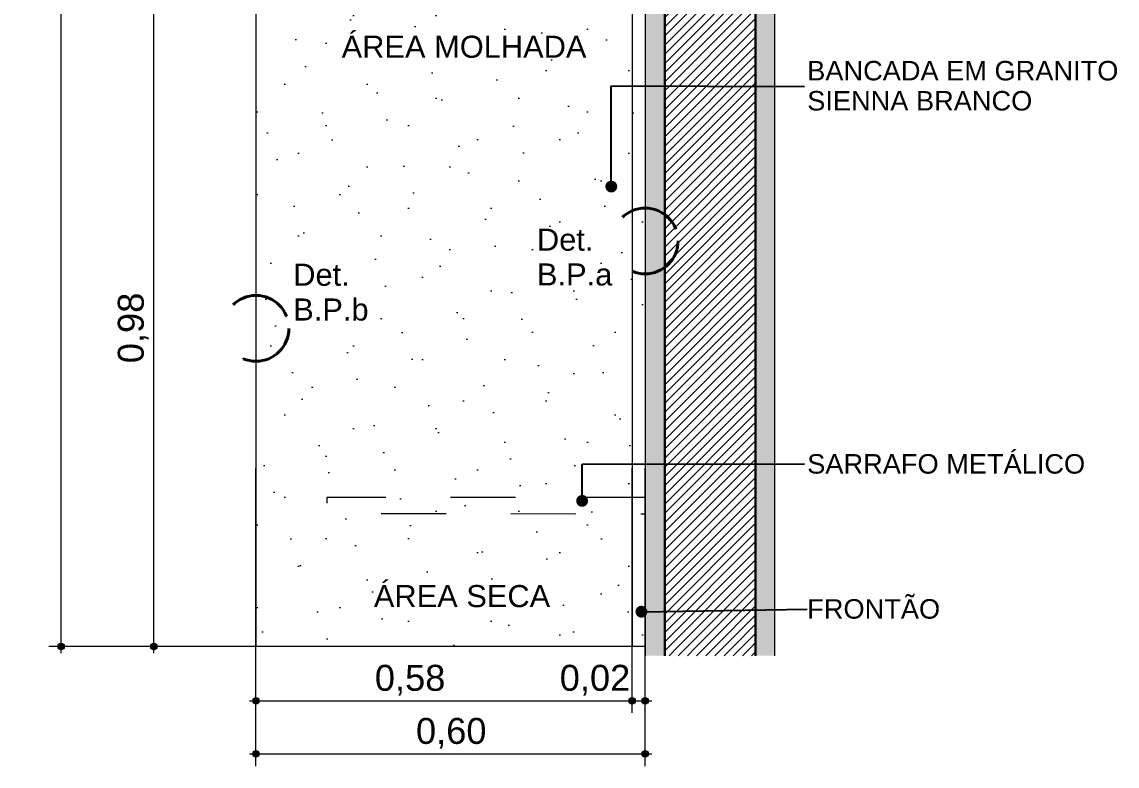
# Model space of a CAD drawing. Header units: metres. Extents: x -1.1 to 45.1, y -1 to 1.8.
# Drawn here: x 25.228 to 26.916, y -0.992 to 0.155 of the extents above; entities that cross this region are included whole.
import ezdxf

# ---------------------------------------------------------------- set-up
doc = ezdxf.new("R2010")
doc.units = ezdxf.units.M
doc.header["$MEASUREMENT"] = 0
doc.linetypes.add('Dashed', pattern=[0.028, 0.018, -0.01])
doc.linetypes.add('Double Dashed', pattern=[0.0325, 0.02, -0.005, 0.0025, -0.005])
for name, color, linetype, lineweight, true_color in [('0_Caneta_No__12', 7, 'Continuous', 0, 0x030303), ('COTAS DETALHAMENTO.EXEC_Caneta_No__27', 7, 'Continuous', 0, 0xbd2d17), ('COTAS DETALHAMENTO.EXEC_Caneta_No__97', 7, 'Continuous', 13, 0x6b6b6b), ('INSTALAÇÕES - GASES_ HIDR_Caneta_No__24', 7, 'Continuous', 40, 0x851f10), ('LOUCAS-METAIS.ARQ_Caneta_No__13', 7, 'Continuous', 0, 0xaaaaaa), ('LOUCAS-METAIS.ARQ_Caneta_No__16', 7, 'Continuous', 0, 0xc9c9c9), ('NOTAS - REVESTIMENTOS.EXEC_Caneta_No__24', 7, 'Continuous', 40, 0x851f10)]:
    doc.layers.add(name, color=color, linetype=linetype, lineweight=lineweight, true_color=true_color)
doc.layers.add('COTAS DETALHAMENTO.EXEC', color=7, linetype='Continuous')
for name, color, linetype, lineweight in [('COTAS DETALHAMENTO.EXEC_Caneta_No__99', 7, 'Continuous', 20), ('PAREDE CONSTRUIR_Caneta_No__241', 7, 'Continuous', 13), ('PAREDE CONSTRUIR_Caneta_No__3', 7, 'Continuous', 30), ('PAREDE CONSTRUIR_Caneta_No__91', 255, 'Continuous', 0)]:
    doc.layers.add(name, color=color, linetype=linetype, lineweight=lineweight)
doc.styles.add('GENERATED_STYLE_1', font='arial.ttf')
doc.dimstyles.new('GENERATED_STYLE__20', dxfattribs={"dimtxt": 0.18, "dimasz": 0.03648, "dimexe": 0.18, "dimexo": 0.0625, "dimgap": 0, "dimtad": 0, "dimtih": 1, "dimtoh": 1, "dimdec": 4, "dimzin": 0, "dimdsep": 46, "dimcen": 0.09, "dimadec": 0, "dimazin": 0, "dimtfac": 1, "dimtdec": 4, "dimtmove": 0, "dimatfit": 3, "dimldrblk": 'ARROWHEAD_11', "dimfxl": 0, "dimtolj": 1, "dimtzin": 0, "dimarcsym": 0})
doc.dimstyles.new('GENERATED_STYLE__21', dxfattribs={"dimtxt": 0.04, "dimasz": 0.019, "dimexe": 0.18, "dimexo": 0.3585, "dimgap": 0, "dimtad": 1, "dimzin": 0, "dimdsep": 46, "dimtxsty": 'GENERATED_STYLE_1', "dimblk": 'ARROWHEAD_11', "dimblk1": 'ARROWHEAD_11', "dimblk2": 'ARROWHEAD_11', "dimcen": 0.09, "dimclrd": 256, "dimclre": 256, "dimclrt": 256, "dimadec": 0, "dimazin": 0, "dimtfac": 1, "dimtdec": 4, "dimtmove": 0, "dimatfit": 3, "dimfxl": 0, "dimtolj": 1, "dimtzin": 0, "dimarcsym": 0})
doc.dimstyles.new('GENERATED_STYLE__22', dxfattribs={"dimtxt": 0.04, "dimasz": 0.019, "dimexe": 0.18, "dimexo": 0.3585, "dimgap": 0, "dimtad": 1, "dimtih": 1, "dimtoh": 1, "dimzin": 0, "dimdsep": 46, "dimtxsty": 'GENERATED_STYLE_1', "dimblk": 'ARROWHEAD_11', "dimblk1": 'ARROWHEAD_11', "dimblk2": 'ARROWHEAD_11', "dimcen": 0.09, "dimclrd": 256, "dimclre": 256, "dimclrt": 256, "dimadec": 0, "dimazin": 0, "dimtfac": 1, "dimtdec": 4, "dimtmove": 0, "dimatfit": 3, "dimfxl": 0, "dimtolj": 1, "dimtzin": 0, "dimarcsym": 0})
pattern_1 = [(45, (25.972088, 0.07086), (-0.00707107, 0.00707107), [])]
pattern_2 = [(45, (25.97209, 0.27086), (-0.0636396, 0.0636396), [0, -0.06, 0, -0.09]), (110, (26.17209, 0.27086), (0.0845723, 0.030782), [0, -0.044, 0, -0.076])]

# ---------------------------------------------------------------- blocks, each defined once
blk = doc.blocks.new('*D149', base_point=(25.9721, 0.0709))
at = {"layer": 'COTAS DETALHAMENTO.EXEC_Caneta_No__27', "linetype": 'Continuous', "lineweight": 0, "true_color": 0xbd2d17}
for points in [[(25.4258, 0.1724), (25.4262, 0.1704), (25.4273, 0.1688), (25.4289, 0.1677), (25.4308, 0.1674), (25.4327, 0.1677), (25.4343, 0.1688), (25.4354, 0.1704), (25.4358, 0.1724), (25.4354, 0.1743), (25.4343, 0.1759), (25.4327, 0.177), (25.4308, 0.1774), (25.4289, 0.177), (25.4273, 0.1759), (25.4262, 0.1743)], [(25.4258, -0.8076), (25.4262, -0.8096), (25.4273, -0.8112), (25.4289, -0.8123), (25.4308, -0.8126), (25.4327, -0.8123), (25.4343, -0.8112), (25.4354, -0.8096), (25.4358, -0.8076), (25.4354, -0.8057), (25.4343, -0.8041), (25.4327, -0.803), (25.4308, -0.8026), (25.4289, -0.803), (25.4273, -0.8041), (25.4262, -0.8057)]]:
    blk.add_hatch(color=22, dxfattribs=at).paths.add_polyline_path(points)
at = {"layer": 'COTAS DETALHAMENTO.EXEC_Caneta_No__27', "color": 22, "linetype": 'Continuous', "lineweight": 0, "true_color": 0xbd2d17}
for p, q in [((25.4258, 0.1724), (25.412, 0.1724)), ((25.7893, 0.1724), (25.4358, 0.1724)), ((25.4308, -0.8026), (25.4308, 0.1674)), ((25.4258, -0.8076), (25.412, -0.8076)), ((25.7893, -0.8076), (25.4358, -0.8076)), ((25.4308, -0.8176), (25.4308, -0.8126))]:
    blk.add_line(p, q, dxfattribs=at)
for centre in [(25.4308, 0.1724), (25.4308, -0.8076)]:
    blk.add_circle(centre, 0.005, dxfattribs=at)
at = {"layer": 'COTAS DETALHAMENTO.EXEC_Caneta_No__27', "color": 22, "lineweight": 0, "true_color": 0xbd2d17, "insert": (25.4228, -0.371), "char_height": 0.04, "attachment_point": 7, "rotation": 90, "style": 'GENERATED_STYLE_1'}
blk.add_mtext('\\A1;{\\pql;\\fArial|b0|i0|c0|p0;\\W1.000000;0,98}', dxfattribs=at)
blk = doc.blocks.new('ARROWHEAD_11')
at = {"color": 0, "linetype": 'Continuous', "lineweight": 0}
blk.add_line((0, 0), (-1, 0), dxfattribs=at)
at = {"color": 0, "linetype": 'Continuous', "lineweight": 0, "const_width": 0.25, "flags": 128}
blk.add_lwpolyline([(-0.125, 0, 1), (0.125, 0, 1)], format="xyb", close=True, dxfattribs=at)
blk = doc.blocks.new('*D152', base_point=(25.9721, 0.0709))
at = {"layer": 'COTAS DETALHAMENTO.EXEC_Caneta_No__27', "linetype": 'Continuous', "lineweight": 0, "true_color": 0xbd2d17}
for points in [[(25.2831, 1.2924), (25.2834, 1.2904), (25.2845, 1.2888), (25.2861, 1.2877), (25.2881, 1.2874), (25.29, 1.2877), (25.2916, 1.2888), (25.2927, 1.2904), (25.2931, 1.2924), (25.2927, 1.2943), (25.2916, 1.2959), (25.29, 1.297), (25.2881, 1.2974), (25.2861, 1.297), (25.2845, 1.2959), (25.2834, 1.2943)], [(25.2831, -0.8076), (25.2834, -0.8096), (25.2845, -0.8112), (25.2861, -0.8123), (25.2881, -0.8126), (25.29, -0.8123), (25.2916, -0.8112), (25.2927, -0.8096), (25.2931, -0.8076), (25.2927, -0.8057), (25.2916, -0.8041), (25.29, -0.803), (25.2881, -0.8026), (25.2861, -0.803), (25.2845, -0.8041), (25.2834, -0.8057)]]:
    blk.add_hatch(color=22, dxfattribs=at).paths.add_polyline_path(points)
at = {"layer": 'COTAS DETALHAMENTO.EXEC_Caneta_No__27', "color": 22, "linetype": 'Continuous', "lineweight": 0, "true_color": 0xbd2d17}
for p, q in [((25.2881, 1.2974), (25.2881, 1.3024)), ((25.2831, 1.2924), (25.2693, 1.2924)), ((25.2881, -0.8026), (25.2881, 1.2874)), ((25.6466, 1.2924), (25.2931, 1.2924)), ((25.2831, -0.8076), (25.2693, -0.8076)), ((25.6466, -0.8076), (25.2931, -0.8076)), ((25.2881, -0.8176), (25.2881, -0.8126))]:
    blk.add_line(p, q, dxfattribs=at)
for centre in [(25.2881, 1.2924), (25.2881, -0.8076)]:
    blk.add_circle(centre, 0.005, dxfattribs=at)
at = {"layer": 'COTAS DETALHAMENTO.EXEC_Caneta_No__27', "color": 22, "lineweight": 0, "true_color": 0xbd2d17, "insert": (25.2801, 0.189), "char_height": 0.04, "attachment_point": 7, "rotation": 90, "style": 'GENERATED_STYLE_1'}
blk.add_mtext('\\A1;{\\pql;\\fArial|b0|i0|c0|p0;\\W1.000000;2,10}', dxfattribs=at)
blk = doc.blocks.new('*D157', base_point=(25.9721, 0.0709))
at = {"layer": 'COTAS DETALHAMENTO.EXEC_Caneta_No__27', "linetype": 'Continuous', "lineweight": 0, "true_color": 0xbd2d17}
for points in [[(25.5834, -0.8912), (25.5837, -0.8931), (25.5848, -0.8947), (25.5865, -0.8958), (25.5884, -0.8962), (25.5903, -0.8958), (25.5919, -0.8947), (25.593, -0.8931), (25.5934, -0.8912), (25.593, -0.8893), (25.5919, -0.8877), (25.5903, -0.8866), (25.5884, -0.8862), (25.5865, -0.8866), (25.5848, -0.8877), (25.5837, -0.8893)], [(26.1634, -0.8912), (26.1637, -0.8931), (26.1648, -0.8947), (26.1665, -0.8958), (26.1684, -0.8962), (26.1703, -0.8958), (26.1719, -0.8947), (26.173, -0.8931), (26.1734, -0.8912), (26.173, -0.8893), (26.1719, -0.8877), (26.1703, -0.8866), (26.1684, -0.8862), (26.1665, -0.8866), (26.1648, -0.8877), (26.1637, -0.8893)]]:
    blk.add_hatch(color=22, dxfattribs=at).paths.add_polyline_path(points)
at = {"layer": 'COTAS DETALHAMENTO.EXEC_Caneta_No__27', "color": 22, "linetype": 'Continuous', "lineweight": 0, "true_color": 0xbd2d17}
for p, q in [((25.5884, -0.8862), (25.5884, -0.5327)), ((26.1684, -0.8862), (26.1684, -0.5327)), ((25.5784, -0.8912), (25.5834, -0.8912)), ((25.5934, -0.8912), (26.1634, -0.8912)), ((25.5884, -0.9099), (25.5884, -0.8962)), ((26.1684, -0.9099), (26.1684, -0.8962))]:
    blk.add_line(p, q, dxfattribs=at)
for centre in [(25.5884, -0.8912), (26.1684, -0.8912)]:
    blk.add_circle(centre, 0.005, dxfattribs=at)
at = {"layer": 'COTAS DETALHAMENTO.EXEC_Caneta_No__27', "color": 22, "lineweight": 0, "true_color": 0xbd2d17, "char_height": 0.04, "attachment_point": 7, "style": 'GENERATED_STYLE_1'}
for s, insert in [('\\A1;{\\pql;\\fArial|b0|i0|c0|p0;\\W1.000000;0,58}', (25.7716, -0.8832)), ('\\A1;{\\pql;\\fArial|b0|i0|c0|p0;\\W1.000000;0,02}', (26.0566, -0.8832))]:
    blk.add_mtext(s, dxfattribs=dict(at, insert=insert))
blk = doc.blocks.new('*D158', base_point=(25.9721, 0.0709))
at = {"layer": 'COTAS DETALHAMENTO.EXEC_Caneta_No__27', "linetype": 'Continuous', "lineweight": 0, "true_color": 0xbd2d17}
for points in [[(26.1634, -0.8912), (26.1637, -0.8931), (26.1648, -0.8947), (26.1665, -0.8958), (26.1684, -0.8962), (26.1703, -0.8958), (26.1719, -0.8947), (26.173, -0.8931), (26.1734, -0.8912), (26.173, -0.8893), (26.1719, -0.8877), (26.1703, -0.8866), (26.1684, -0.8862), (26.1665, -0.8866), (26.1648, -0.8877), (26.1637, -0.8893)], [(26.1834, -0.8912), (26.1837, -0.8931), (26.1848, -0.8947), (26.1865, -0.8958), (26.1884, -0.8962), (26.1903, -0.8958), (26.1919, -0.8947), (26.193, -0.8931), (26.1934, -0.8912), (26.193, -0.8893), (26.1919, -0.8877), (26.1903, -0.8866), (26.1884, -0.8862), (26.1865, -0.8866), (26.1848, -0.8877), (26.1837, -0.8893)]]:
    blk.add_hatch(color=22, dxfattribs=at).paths.add_polyline_path(points)
at = {"layer": 'COTAS DETALHAMENTO.EXEC_Caneta_No__27', "color": 22, "linetype": 'Continuous', "lineweight": 0, "true_color": 0xbd2d17}
for p, q in [((26.1884, -0.8862), (26.1884, -0.5327)), ((26.1734, -0.8912), (26.1834, -0.8912)), ((26.1934, -0.8912), (26.1984, -0.8912)), ((26.1884, -0.9099), (26.1884, -0.8962))]:
    blk.add_line(p, q, dxfattribs=at)
blk.add_circle((26.1884, -0.8912), 0.005, dxfattribs=at)
blk = doc.blocks.new('*D159', base_point=(25.9721, 0.0709))
at = {"layer": 'COTAS DETALHAMENTO.EXEC_Caneta_No__27', "linetype": 'Continuous', "lineweight": 0, "true_color": 0xbd2d17}
for points in [[(25.5834, -0.973), (25.5837, -0.9749), (25.5848, -0.9766), (25.5865, -0.9776), (25.5884, -0.978), (25.5903, -0.9776), (25.5919, -0.9766), (25.593, -0.9749), (25.5934, -0.973), (25.593, -0.9711), (25.5919, -0.9695), (25.5903, -0.9684), (25.5884, -0.968), (25.5865, -0.9684), (25.5848, -0.9695), (25.5837, -0.9711)], [(26.1834, -0.973), (26.1837, -0.9749), (26.1848, -0.9766), (26.1865, -0.9776), (26.1884, -0.978), (26.1903, -0.9776), (26.1919, -0.9766), (26.193, -0.9749), (26.1934, -0.973), (26.193, -0.9711), (26.1919, -0.9695), (26.1903, -0.9684), (26.1884, -0.968), (26.1865, -0.9684), (26.1848, -0.9695), (26.1837, -0.9711)]]:
    blk.add_hatch(color=22, dxfattribs=at).paths.add_polyline_path(points)
at = {"layer": 'COTAS DETALHAMENTO.EXEC_Caneta_No__27', "color": 22, "linetype": 'Continuous', "lineweight": 0, "true_color": 0xbd2d17}
for p, q in [((25.5884, -0.968), (25.5884, -0.6145)), ((26.1884, -0.968), (26.1884, -0.6145)), ((25.5784, -0.973), (25.5834, -0.973)), ((25.5884, -0.9918), (25.5884, -0.978)), ((25.5934, -0.973), (26.1834, -0.973)), ((26.1884, -0.9918), (26.1884, -0.978)), ((26.1934, -0.973), (26.1984, -0.973))]:
    blk.add_line(p, q, dxfattribs=at)
for centre in [(25.5884, -0.973), (26.1884, -0.973)]:
    blk.add_circle(centre, 0.005, dxfattribs=at)
at = {"layer": 'COTAS DETALHAMENTO.EXEC_Caneta_No__27', "color": 22, "lineweight": 0, "true_color": 0xbd2d17, "insert": (25.835, -0.965), "char_height": 0.04, "attachment_point": 7, "style": 'GENERATED_STYLE_1'}
blk.add_mtext('\\A1;{\\pql;\\fArial|b0|i0|c0|p0;\\W1.000000;0,60}', dxfattribs=at)

msp = doc.modelspace()

# ---------------------------------------------------------------- hatches: boundary and pattern name
at = {"layer": 'LOUCAS-METAIS.ARQ_Caneta_No__16', "linetype": 'Continuous', "lineweight": 0, "true_color": 0xc9c9c9}
h = msp.add_hatch(dxfattribs=at)
h.set_pattern_fill('Haie_OD_LEGENDA_000d', color=9, style=0, pattern_type=2)
h.set_pattern_definition(pattern_2)
h.paths.add_polyline_path([(25.5884, 0.1724), (25.5884, -0.8076), (26.1684, -0.8076), (26.1684, 0.1724)])
h = msp.add_hatch(dxfattribs=at)
h.set_pattern_fill('Haie_OD_LEGENDA_000d', color=9, style=0, pattern_type=2)
h.set_pattern_definition(pattern_2)
h.paths.add_polyline_path([(26.1684, 0.1724), (26.1684, -0.8076), (26.1884, -0.8076), (26.1884, 0.1724)])
at = {"layer": 'PAREDE CONSTRUIR_Caneta_No__241', "linetype": 'Continuous', "lineweight": 13}
h = msp.add_hatch(dxfattribs=at)
h.set_pattern_fill('common_brick_000d', style=0, pattern_type=2)
h.set_pattern_definition(pattern_1)
h.paths.add_polyline_path([(26.2184, 1.3224), (26.2184, -0.8089), (26.3584, -0.8089), (26.3584, 1.3224)])
h = msp.add_hatch(dxfattribs=at)
h.set_pattern_fill('common_brick_000d', style=0, pattern_type=2)
h.set_pattern_definition(pattern_1)
h.paths.add_polyline_path([(26.3584, -0.8089), (26.2184, -0.8089), (26.2184, -0.8217), (26.3584, -0.8217)])
at = {"layer": 'PAREDE CONSTRUIR_Caneta_No__91', "linetype": 'Continuous', "lineweight": 0}
for points in [[(26.1884, 1.2924), (26.1884, -0.8089), (26.2184, -0.8089), (26.2184, 1.2924)], [(26.3884, 1.2924), (26.3584, 1.2924), (26.3584, -0.8089), (26.3884, -0.8089)], [(26.2184, -0.8089), (26.1884, -0.8089), (26.1884, -0.8217), (26.2184, -0.8217)], [(26.3584, -0.8217), (26.3884, -0.8217), (26.3884, -0.8089), (26.3584, -0.8089)]]:
    msp.add_hatch(color=255, dxfattribs=at).paths.add_polyline_path(points)

# ---------------------------------------------------------------- linework, layer by layer
at = {"layer": 'COTAS DETALHAMENTO.EXEC_Caneta_No__97', "color": 251, "linetype": 'Dashed', "lineweight": 13, "true_color": 0x6b6b6b, "flags": 128}
msp.add_lwpolyline([(26.1884, -0.5779), (25.6974, -0.5777), (25.6974, -0.6027), (26.1884, -0.6029)], close=True, dxfattribs=at)
at = {"layer": 'LOUCAS-METAIS.ARQ_Caneta_No__13', "color": 253, "linetype": 'Continuous', "lineweight": 0, "true_color": 0xaaaaaa, "flags": 128}
for points in [[(25.5884, 1.2724), (25.5884, 0.1724), (25.5884, -0.8076)], [(26.1684, 1.2724), (26.1684, 0.1724), (26.1684, -0.8076)], [(26.1884, 1.2724), (26.1884, 0.1724), (26.1884, -0.8076)], [(26.1684, -0.8076), (25.5884, -0.8076)], [(26.1884, -0.8076), (26.1684, -0.8076)]]:
    msp.add_lwpolyline(points, dxfattribs=at)
at = {"layer": 'NOTAS - REVESTIMENTOS.EXEC_Caneta_No__24', "color": 26, "linetype": 'Double Dashed', "lineweight": 40, "ltscale": 4, "true_color": 0x851f10}
for centre in [(26.1883, -0.1826), (25.5884, -0.3173)]:
    msp.add_circle(centre, 0.0507, dxfattribs=at)
at = {"layer": 'PAREDE CONSTRUIR_Caneta_No__241', "color": 7, "linetype": 'Continuous', "lineweight": 13}
for points in [[(26.1884, 1.2924), (26.1884, -0.8089)], [(26.3884, -0.8089), (26.3884, 1.2924)], [(26.1884, -0.8089), (26.1884, -0.8217)], [(26.3884, -0.8217), (26.3884, -0.8089)], [(26.3884, -0.8217), (26.3884, -0.8089)]]:
    msp.add_lwpolyline(points, dxfattribs=at)
at = {"layer": 'PAREDE CONSTRUIR_Caneta_No__3', "color": 7, "linetype": 'Continuous', "lineweight": 30}
for p, q in [((26.3584, -0.8089), (26.3584, 1.3224)), ((26.2184, 1.2924), (26.2184, -0.8089)), ((26.2184, -0.8089), (26.2184, -0.8217)), ((26.3584, -0.8217), (26.3584, -0.8089))]:
    msp.add_line(p, q, dxfattribs=at)

# ---------------------------------------------------------------- texts
at = {"layer": '0_Caneta_No__12', "color": 18, "linetype": 'Continuous', "lineweight": 0, "true_color": 0x030303, "char_height": 0.034, "attachment_point": 8, "style": 'GENERATED_STYLE_1'}
for s, insert in [('\\A1;{\\pqc;\\fArial|b0|i0|c0|p0;\\W1.000000;ÁREA \\fArial|b0|i0|c0|p0;\\W1.000000;MOLHADA}', (25.9091, 0.0992)), ('\\A1;{\\pqc;\\fArial|b0|i0|c0|p0;\\W1.000000;ÁREA \\fArial|b0|i0|c0|p0;\\W1.000000;SECA}', (25.906, -0.7473))]:
    msp.add_mtext(s, dxfattribs=dict(at, insert=insert))
at = {"layer": 'COTAS DETALHAMENTO.EXEC_Caneta_No__99', "color": 7, "linetype": 'Continuous', "lineweight": 20, "insert": (26.4381, 0.0564), "char_height": 0.03, "attachment_point": 4, "line_spacing_factor": 0.927148, "style": 'GENERATED_STYLE_1'}
msp.add_mtext('\\A1;{\\pql;\\fArial|b0|i0|c0|p0;\\W1.000000;BANCADA EM \\fArial|b0|i0|c0|p0;\\W1.000000;GRANITO\\P\\pql;\\fArial|b0|i0|c0|p0;\\W1.000000;SIENNA BRANCO}', dxfattribs=at)
at = {"layer": 'COTAS DETALHAMENTO.EXEC_Caneta_No__99', "color": 7, "linetype": 'Continuous', "lineweight": 20, "char_height": 0.03, "attachment_point": 4, "style": 'GENERATED_STYLE_1'}
for s, insert in [('\\A1;{\\pql;\\fArial|b0|i0|c0|p0;\\W1.000000;SARRAFO METÁLICO}', (26.4381, -0.5263)), ('\\A1;{\\pql;\\fArial|b0|i0|c0|p0;\\W1.000000;FRONTÃO}', (26.4381, -0.7498))]:
    msp.add_mtext(s, dxfattribs=dict(at, insert=insert))
at = {"layer": 'INSTALAÇÕES - GASES_ HIDR_Caneta_No__24', "color": 26, "linetype": 'Continuous', "lineweight": 40, "true_color": 0x851f10, "char_height": 0.034, "attachment_point": 1, "line_spacing_factor": 0.946246, "style": 'GENERATED_STYLE_1'}
for s, insert in [('\\A1;{\\pql;\\fArial|b0|i0|c0|p0;\\W1.000000;Det.\\P\\pqr;\\fArial|b0|i0|c0|p0;\\W1.000000;B.P.\\fArial|b0|i0|c0|p0;\\W1.000000;a}', (26.0215, -0.1636)), ('\\A1;{\\pql;\\fArial|b0|i0|c0|p0;\\W1.000000;Det.\\P\\pqr;\\fArial|b0|i0|c0|p0;\\W1.000000;B.P.\\fArial|b0|i0|c0|p0;\\W1.000000;b}', (25.6458, -0.2176))]:
    msp.add_mtext(s, dxfattribs=dict(at, insert=insert))

# ---------------------------------------------------------------- dimensions: what is measured, and where the dimension line sits
at = {"layer": 'COTAS DETALHAMENTO.EXEC', "color": 22, "linetype": 'Continuous', "lineweight": 0, "true_color": 0xbd2d17}
for base, p2, picture, middle in [((25.2881, 1.2924), (25.5884, 1.2924), '*D152', (25.2601, 0.2408)), ((25.4308, 0.1724), (25.6284, 0.1724), '*D149', (25.4028, -0.3192))]:
    dim = msp.add_linear_dim(base=base, p1=(25.5884, -0.8076), p2=p2, angle=90, dimstyle='GENERATED_STYLE__21', dxfattribs=at)
    dim.commit()
    dim.dimension.update_dxf_attribs({"geometry": picture, "text_midpoint": middle, "dimtype": 160, "text_rotation": 90})
for base, p1, p2, picture, middle in [((26.1684, -0.8912), (25.5884, -0.825), (26.1684, -0.7955), '*D157', (25.8234, -0.8632)), ((26.1884, -0.8912), (26.1684, -0.7955), (26.1884, -0.825), '*D158', (26.1084, -0.8632)), ((26.1884, -0.973), (25.5884, -0.825), (26.1884, -0.825), '*D159', (25.8868, -0.945))]:
    dim = msp.add_linear_dim(base=base, p1=p1, p2=p2, dimstyle='GENERATED_STYLE__22', dxfattribs=at)
    dim.commit()
    dim.dimension.update_dxf_attribs({"geometry": picture, "text_midpoint": middle, "dimtype": 160})

# ---------------------------------------------------------------- leaders
at = {"layer": 'COTAS DETALHAMENTO.EXEC_Caneta_No__27', "color": 22, "linetype": 'Continuous', "lineweight": 0, "true_color": 0xbd2d17, "annotation_type": 0, "has_hookline": 1, "hookline_direction": 0}
for points, text_width in [([(26.1361, -0.0988), (26.1361, 0.0564), (26.4341, 0.0552)], 0.4744), ([(26.0911, -0.5831), (26.0911, -0.5263), (26.4341, -0.5258)], 0.4243), ([(26.1825, -0.7539), (26.4381, -0.7498)], 0.1994)]:
    msp.add_leader(points, dimstyle='GENERATED_STYLE__20', dxfattribs=dict(at, text_width=text_width))

doc.saveas('drawing.dxf')
